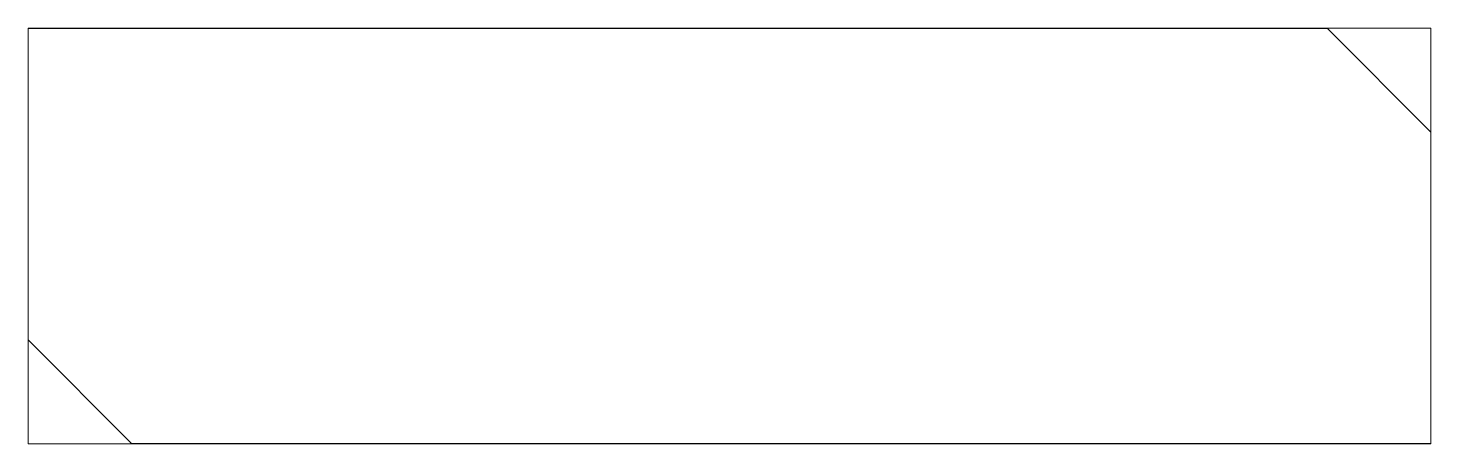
# Paper-space layout 'Layout1' of a CAD drawing. Header units: millimetres. Extents: x 0 to 257, y 59 to 136.
# The model-space entities are those that its viewports show. They can reach past a viewport. Long polylines and large blocks are cut down to what shows.
import ezdxf

# ---------------------------------------------------------------- set-up
doc = ezdxf.new("R2010")
doc.units = ezdxf.units.MM
doc.header["$LTSCALE"] = 10
doc.layers.add('MEMBERS', color=5, linetype='Continuous')

msp = doc.modelspace()

# ---------------------------------------------------------------- linework, layer by layer
at = {"layer": 'MEMBERS', "color": 3, "linetype": 'Continuous'}
for p, q in [((0, -10), (0, 20)), ((0, 20), (125, 20)), ((125, 20), (135, 10)), ((135, 10), (135, -20)), ((10, -20), (0, -10)), ((135, -20), (10, -20))]:
    msp.add_line(p, q, dxfattribs=at)

psp = doc.layouts.get("Layout1")

# ---------------------------------------------------------------- viewports
at = {"layer": '0'}
psp.add_viewport(center=(128.5, 97.5), size=(257, 76.1482), view_center_point=(67.5, 0), view_height=40, dxfattribs=at)

doc.saveas('drawing.dxf')
